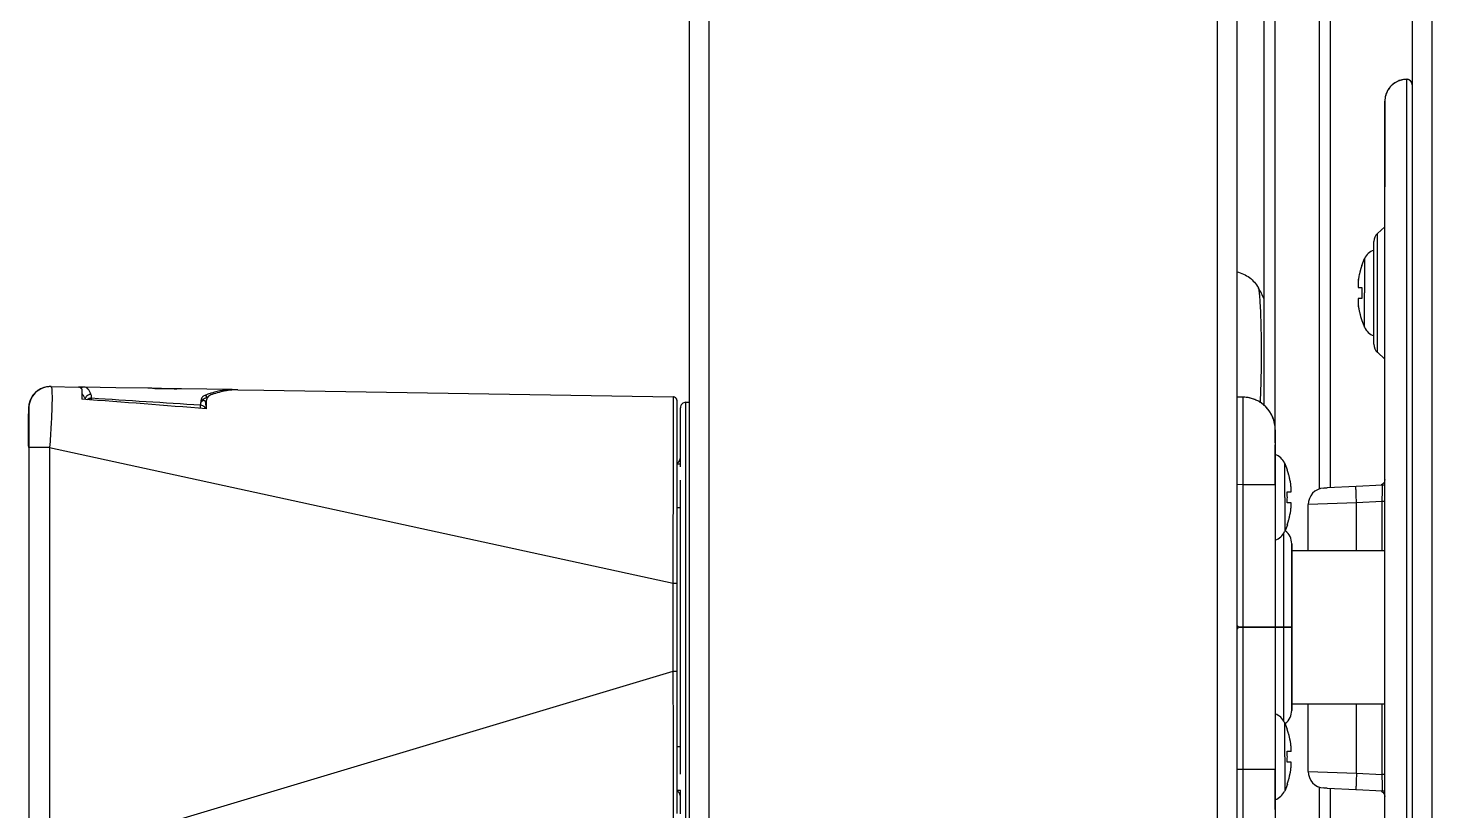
# Model space of a CAD drawing. Header units: millimetres. Extents: x -1584 to 3730, y -1918 to 2655.
# Drawn here: x -1584.2 to -1456, y 452.3 to 523.7 of the extents above; entities that cross this region are included whole.
import ezdxf

# ---------------------------------------------------------------- set-up
doc = ezdxf.new("R2010")
doc.units = ezdxf.units.MM
doc.header["$LTSCALE"] = 65.395
doc.layers.get('0').update_dxf_attribs({"linetype": 'CONTINUOUS'})
for name, color, linetype in [('02___PRT_ALL_AXES', 7, 'CONTINUOUS'), ('ASSI', 7, 'CONTINUOUS'), ('GEOM', 7, 'CONTINUOUS')]:
    doc.layers.add(name, color=color, linetype=linetype)

msp = doc.modelspace()

# ---------------------------------------------------------------- linework, layer by layer
at = {"linetype": 'Continuous'}
for p, q in [((-1523.83, 982.55), (-1523.83, -44.45)), ((-1522.03, 982.55), (-1522.03, -44.45)), ((-1475.63, 982.55), (-1475.63, -44.45)), ((-1473.83, 982.55), (-1473.83, -44.45)), ((-1457.83, 982.35), (-1457.83, 17.15)), ((-1456.03, 982.35), (-1456.03, -137.15)), ((-1462.44, 502.06), (-1462.19, 502.68)), ((-1462.19, 502.68), (-1462.19, 499.55)), ((-1462.44, 502.05), (-1462.43, 502.05)), ((-1462.77, 500.05), (-1462.43, 500.05)), ((-1462.43, 499.05), (-1462.77, 499.05)), ((-1462.19, 496.42), (-1462.19, 499.55)), ((-1462.43, 497.05), (-1462.44, 497.05)), ((-1462.44, 497.04), (-1462.19, 496.42)), ((-1582.08, 491), (-1579.56, 490.96)), ((-1576.15, 490.9), (-1579.03, 490.95)), ((-1579.27, 490.76), (-1579.26, 489.86)), ((-1565.02, 490.72), (-1562.64, 490.68)), ((-1562.64, 490.68), (-1525.28, 490.06)), ((-1524.93, 489.03), (-1524.93, 489.71)), ((-1524.13, 489.57), (-1523.83, 489.56)), ((-1523.83, 489.56), (-1524.13, 489.57)), ((-1524.13, 483.95), (-1524.13, 489.57)), ((-1524.93, 488.71), (-1524.93, 489.03)), ((-1524.93, 486.08), (-1524.93, 488.71)), ((-1524.63, 488.83), (-1524.63, 489.07)), ((-1524.63, 488.76), (-1524.63, 488.83)), ((-1524.63, 488.51), (-1524.63, 488.76)), ((-1524.63, 486.09), (-1524.63, 488.51)), ((-1524.93, 485.87), (-1524.93, 486.08)), ((-1524.93, 485.06), (-1524.93, 485.87)), ((-1524.63, 485.69), (-1524.63, 486.09)), ((-1524.63, 485.44), (-1524.63, 485.69)), ((-1524.93, 484.55), (-1524.93, 485.06)), ((-1524.93, 484.45), (-1524.93, 484.55)), ((-1524.93, 483.95), (-1524.93, 484.45)), ((-1524.63, 484.5), (-1524.63, 485.44)), ((-1524.63, 483.95), (-1524.63, 484.5)), ((-1525.27, 482.57), (-1525.26, 483.96)), ((-1524.93, 483.85), (-1524.93, 483.95)), ((-1524.93, 482.68), (-1524.93, 483.85)), ((-1524.63, 483.69), (-1524.63, 483.95)), ((-1524.13, 479.95), (-1524.13, 483.95)), ((-1469.22, 483.4), (-1469.47, 484.02)), ((-1469.47, 480.89), (-1469.47, 484.02)), ((-1469.24, 483.39), (-1469.22, 483.39)), ((-1525.27, 482.04), (-1525.27, 482.57)), ((-1524.93, 482.52), (-1524.93, 482.68)), ((-1524.93, 482.2), (-1524.93, 482.52)), ((-1524.93, 482.14), (-1524.93, 482.2)), ((-1524.93, 482.04), (-1524.93, 482.14)), ((-1524.93, 481.95), (-1524.93, 482.04)), ((-1524.93, 481.71), (-1524.93, 481.95)), ((-1524.63, 480.33), (-1524.63, 482.47)), ((-1524.93, 481.49), (-1524.93, 481.71)), ((-1524.93, 479.95), (-1524.93, 481.49)), ((-1469.47, 480.89), (-1469.47, 477.77)), ((-1469.24, 481.39), (-1468.89, 481.39)), ((-1524.93, 479.56), (-1524.93, 479.95)), ((-1524.93, 478.18), (-1524.93, 479.56)), ((-1524.63, 480.26), (-1524.63, 480.33)), ((-1524.63, 480.24), (-1524.63, 480.26)), ((-1524.63, 457.86), (-1524.63, 480.24)), ((-1524.13, 458.15), (-1524.13, 479.95)), ((-1468.89, 480.39), (-1469.24, 480.39)), ((-1524.93, 473.06), (-1524.93, 478.18)), ((-1469.22, 478.39), (-1469.47, 477.77)), ((-1469.22, 478.39), (-1469.24, 478.39)), ((-1468.83, 476.05), (-1460.33, 476.05)), ((-1525.3, 465.04), (-1525.3, 473.06)), ((-1525.3, 473.06), (-1524.93, 473.06)), ((-1524.93, 465.04), (-1524.93, 473.06)), ((-1473.29, 469.05), (-1473.58, 469.05)), ((-1473.58, 469.05), (-1473.29, 469.05)), ((-1525.3, 465.04), (-1524.93, 465.04)), ((-1524.93, 459.92), (-1524.93, 465.04)), ((-1468.83, 462.05), (-1460.33, 462.05)), ((-1469.22, 459.71), (-1469.47, 460.33)), ((-1469.47, 457.21), (-1469.47, 460.33)), ((-1524.93, 458.54), (-1524.93, 459.92)), ((-1469.24, 459.71), (-1469.22, 459.71)), ((-1524.93, 458.15), (-1524.93, 458.54)), ((-1524.93, 456.39), (-1524.93, 458.15)), ((-1524.63, 457.84), (-1524.63, 457.86)), ((-1524.63, 457.77), (-1524.63, 457.84)), ((-1524.63, 455.63), (-1524.63, 457.77)), ((-1524.13, 454.15), (-1524.13, 458.15)), ((-1469.24, 457.71), (-1468.89, 457.71)), ((-1524.93, 456.15), (-1524.93, 456.39)), ((-1469.47, 457.21), (-1469.47, 454.08)), ((-1468.89, 456.71), (-1469.24, 456.71)), ((-1525.26, 455.53), (-1525.26, 456.06)), ((-1524.93, 456.06), (-1524.93, 456.15)), ((-1524.93, 455.96), (-1524.93, 456.06)), ((-1524.93, 455.9), (-1524.93, 455.96)), ((-1524.93, 455.58), (-1524.93, 455.9)), ((-1524.93, 455.42), (-1524.93, 455.58)), ((-1524.93, 454.37), (-1524.93, 455.42)), ((-1524.93, 454.15), (-1524.93, 454.37)), ((-1524.93, 453.65), (-1524.93, 454.15)), ((-1524.93, 453.55), (-1524.93, 453.65)), ((-1524.63, 453.6), (-1524.63, 454.15)), ((-1524.13, 448.53), (-1524.13, 454.15)), ((-1469.22, 454.7), (-1469.47, 454.08)), ((-1469.22, 454.71), (-1469.24, 454.71)), ((-1524.93, 453.23), (-1524.93, 453.55)), ((-1524.93, 453.04), (-1524.93, 453.23)), ((-1524.93, 452.31), (-1524.93, 453.04)), ((-1524.63, 452.85), (-1524.63, 453.6)), ((-1524.63, 452.66), (-1524.63, 452.85)), ((-1524.63, 452.41), (-1524.63, 452.66)), ((-1524.63, 452.01), (-1524.63, 452.41)), ((-1524.93, 452.02), (-1524.93, 452.31))]:
    msp.add_line(p, q, dxfattribs=at)
for centre, radius, start, end in [((-1460.83, 502.05), 1.5, 109.7942, 155.2801), ((-1455.74, 499.72), 7.09, 169.4126, 170.1329), ((-1455.75, 499.72), 7.07, 168.5567, 169.4127), ((-1455.77, 499.73), 7.05, 167.7185, 168.5566), ((-1455.78, 499.73), 7.04, 166.9837, 167.7185), ((-1455.78, 499.73), 7.04, 165.9949, 166.9837), ((-1455.79, 499.73), 7.03, 165.4204, 165.9948), ((-1455.8, 499.73), 7.02, 164.1688, 165.4204), ((-1455.8, 499.74), 7.02, 163.8631, 164.1686), ((-1455.81, 499.74), 7.01, 162.3057, 163.8632), ((-1455.81, 499.74), 7.01, 160.741, 162.3056), ((-1458.6, 500.3), 4.18, 176.6155, 177.6501), ((-1458.56, 500.3), 4.22, 177.649, 178.0509), ((-1458.54, 500.3), 4.24, 178.0511, 178.637), ((-1458.52, 500.3), 4.26, 178.6368, 179.1074), ((-1458.51, 500.3), 4.27, 179.1075, 179.5941), ((-1458.5, 500.3), 4.28, 179.594, 180.103), ((-1458.5, 500.3), 4.28, 180.103, 180.5368), ((-1458.51, 500.3), 4.27, 180.5366, 181.0914), ((-1458.52, 500.3), 4.26, 181.0915, 181.4776), ((-1458.54, 500.3), 4.24, 181.4773, 182.1159), ((-1458.56, 500.3), 4.21, 182.1162, 182.425), ((-1458.6, 500.3), 4.18, 182.424, 183.3847), ((-1455.63, 499.71), 7.19, 171.704, 173.2535), ((-1455.69, 499.71), 7.14, 171.1489, 171.7024), ((-1455.71, 499.72), 7.11, 170.1332, 171.1492), ((-1455.27, 499.55), 7.17, 176.0052, 180.0013), ((-1458.6, 498.8), 4.18, 176.6153, 177.576), ((-1458.56, 498.8), 4.21, 177.575, 177.8838), ((-1458.54, 498.8), 4.24, 177.8841, 178.5227), ((-1458.52, 498.8), 4.26, 178.5224, 178.9085), ((-1458.51, 498.8), 4.27, 178.9086, 179.4634), ((-1458.5, 498.8), 4.28, 179.4632, 179.8969), ((-1458.5, 498.8), 4.28, 179.8969, 180.406), ((-1458.5, 498.8), 4.27, 180.4059, 180.8925), ((-1458.52, 498.8), 4.26, 180.8925, 181.3633), ((-1458.54, 498.8), 4.24, 181.3631, 181.9489), ((-1458.56, 498.8), 4.22, 181.9491, 182.351), ((-1458.6, 498.8), 4.18, 182.3499, 183.3845), ((-1455.63, 499.39), 7.19, 186.7465, 188.296), ((-1455.27, 499.55), 7.17, 179.9987, 183.9948), ((-1455.69, 499.39), 7.14, 188.2976, 188.8511), ((-1455.71, 499.38), 7.11, 188.8508, 189.8668), ((-1455.74, 499.38), 7.09, 189.8671, 190.5874), ((-1455.75, 499.38), 7.07, 190.5873, 191.4433), ((-1455.77, 499.37), 7.05, 191.4434, 192.2815), ((-1455.78, 499.37), 7.04, 192.2815, 193.0163), ((-1455.78, 499.37), 7.04, 193.0163, 194.0051), ((-1455.79, 499.37), 7.03, 194.0052, 194.5796), ((-1455.8, 499.37), 7.02, 194.5796, 195.8312), ((-1455.8, 499.36), 7.02, 195.8314, 196.1369), ((-1455.81, 499.36), 7.01, 196.1368, 197.6943), ((-1455.81, 499.36), 7.01, 197.6944, 199.259), ((-1460.83, 497.05), 1.5, 204.7199, 250.2058), ((-1905.57, -3785.41), 4287.7, 85.48322, 85.63542), ((-1525.28, 489.71), 0.35, 0, 89.0452), ((-1525.28, 489.71), 0.35, 59.3656, 89.0452), ((-1525.28, 489.71), 0.35, 45.7985, 59.3656), ((-1525.28, 489.71), 0.35, 29.6857, 45.7985), ((-1525.28, 489.71), 0.35, 0.0051, 29.6857), ((-1524.13, 489.07), 0.5, 89.5, 180), ((-1470.84, 483.39), 1.5, 24.7199, 70.2058), ((-1475.85, 481.08), 7.01, 17.6944, 19.259), ((-1475.86, 481.08), 7.01, 16.1368, 17.6943), ((-1475.86, 481.08), 7.02, 15.8314, 16.1369), ((-1475.87, 481.08), 7.02, 14.5796, 15.8312), ((-1475.87, 481.08), 7.03, 14.0052, 14.5796), ((-1475.88, 481.08), 7.04, 13.0163, 14.0051), ((-1475.89, 481.07), 7.04, 12.2815, 13.0163), ((-1475.9, 481.07), 7.05, 11.4434, 12.2815), ((-1475.91, 481.07), 7.07, 10.5873, 11.4433), ((-1475.93, 481.07), 7.09, 9.8671, 10.5874), ((-1475.95, 481.06), 7.11, 8.8508, 9.8668), ((-1475.98, 481.06), 7.14, 8.2976, 8.8511), ((-1476.04, 481.05), 7.19, 6.7465, 8.296), ((-1473.07, 481.65), 4.18, 2.3499, 3.3845), ((-1473.11, 481.65), 4.22, 1.9491, 2.351), ((-1476.4, 480.89), 7.17, 359.9987, 3.9948), ((-1476.4, 480.89), 7.17, 356.0052, 0.0013), ((-1473.13, 481.64), 4.24, 1.3631, 1.9489), ((-1473.15, 481.64), 4.26, 0.8925, 1.3633), ((-1473.16, 481.64), 4.27, 0.4059, 0.8925), ((-1473.17, 481.64), 4.28, 359.8969, 0.406), ((-1473.17, 481.64), 4.28, 359.4632, 359.8969), ((-1473.16, 481.64), 4.27, 358.9086, 359.4634), ((-1473.14, 481.64), 4.26, 358.5224, 358.9085), ((-1473.12, 481.64), 4.24, 357.8841, 358.5227), ((-1473.1, 481.64), 4.21, 357.575, 357.8838), ((-1473.06, 481.64), 4.18, 356.6153, 357.576), ((-1475.9, 480.72), 7.05, 347.7185, 348.5566), ((-1475.91, 480.72), 7.07, 348.5567, 349.4127), ((-1475.93, 480.72), 7.09, 349.4126, 350.1329), ((-1475.95, 480.73), 7.11, 350.1332, 351.1492), ((-1475.98, 480.73), 7.14, 351.1489, 351.7024), ((-1476.04, 480.74), 7.19, 351.704, 353.2535), ((-1473.06, 480.15), 4.18, 2.424, 3.3847), ((-1473.1, 480.15), 4.21, 2.1162, 2.425), ((-1473.12, 480.14), 4.24, 1.4773, 2.1159), ((-1473.14, 480.14), 4.26, 1.0915, 1.4776), ((-1473.16, 480.14), 4.27, 0.5366, 1.0914), ((-1473.16, 480.14), 4.28, 0.103, 0.5368), ((-1473.17, 480.14), 4.28, 359.594, 0.103), ((-1473.16, 480.14), 4.27, 359.1075, 359.5941), ((-1473.15, 480.14), 4.26, 358.6368, 359.1074), ((-1473.13, 480.14), 4.24, 358.0511, 358.637), ((-1473.11, 480.14), 4.22, 357.649, 358.0509), ((-1473.07, 480.14), 4.18, 356.6155, 357.6501), ((-1475.85, 480.71), 7.01, 340.741, 342.3056), ((-1475.86, 480.71), 7.01, 342.3057, 343.8632), ((-1475.86, 480.71), 7.02, 343.8631, 344.1686), ((-1475.87, 480.71), 7.02, 344.1688, 345.4204), ((-1475.87, 480.71), 7.03, 345.4204, 345.9948), ((-1475.88, 480.71), 7.04, 345.9949, 346.9837), ((-1475.89, 480.71), 7.04, 346.9837, 347.7185), ((-1470.84, 478.39), 1.5, 289.7942, 335.2801), ((-1473.58, 469.3), 0.25, 180, 202.4995), ((-1473.58, 468.8), 0.25, 90, 180), ((-1473.58, 469.3), 0.25, 202.4995, 211.7853), ((-1473.58, 469.3), 0.25, 211.7853, 224.9993), ((-1473.58, 469.3), 0.25, 224.9993, 238.1968), ((-1473.58, 469.3), 0.25, 238.1968, 247.4995), ((-1473.58, 469.3), 0.25, 247.4995, 270), ((-5063.4, 444.18), 3538.17, 0.19225, 0.33769), ((-1470.84, 459.71), 1.5, 24.7199, 70.2058), ((-1475.85, 457.39), 7.01, 17.6944, 19.259), ((-1475.86, 457.39), 7.01, 16.1368, 17.6943), ((-1475.86, 457.39), 7.02, 15.8314, 16.1369), ((-1475.87, 457.39), 7.02, 14.5796, 15.8312), ((-1475.87, 457.39), 7.03, 14.0052, 14.5796), ((-1475.88, 457.39), 7.04, 13.0163, 14.0051), ((-1475.89, 457.39), 7.04, 12.2815, 13.0163), ((-1475.9, 457.38), 7.05, 11.4434, 12.2815), ((-1475.91, 457.38), 7.07, 10.5873, 11.4433), ((-1476.4, 457.21), 7.17, 359.9987, 3.9948), ((-1475.93, 457.38), 7.09, 9.8671, 10.5874), ((-1475.95, 457.37), 7.11, 8.8508, 9.8668), ((-1475.98, 457.37), 7.14, 8.2976, 8.8511), ((-1476.04, 457.36), 7.19, 6.7465, 8.296), ((-1473.07, 457.96), 4.18, 2.3499, 3.3845), ((-1473.11, 457.96), 4.22, 1.9491, 2.351), ((-1473.13, 457.96), 4.24, 1.3631, 1.9489), ((-1473.15, 457.96), 4.26, 0.8925, 1.3633), ((-1473.16, 457.96), 4.27, 0.4059, 0.8925), ((-1473.17, 457.96), 4.28, 359.8969, 0.406), ((-1473.17, 457.96), 4.28, 359.4632, 359.8969), ((-1473.16, 457.96), 4.27, 358.9086, 359.4634), ((-1473.14, 457.96), 4.26, 358.5224, 358.9085), ((-1473.12, 457.96), 4.24, 357.8841, 358.5227), ((-1473.1, 457.95), 4.21, 357.575, 357.8838), ((-1473.06, 457.95), 4.18, 356.6153, 357.576), ((-1476.4, 457.21), 7.17, 356.0052, 0.0013), ((-1476.04, 457.05), 7.19, 351.704, 353.2535), ((-1473.06, 456.46), 4.18, 2.424, 3.3847), ((-1473.1, 456.46), 4.21, 2.1162, 2.425), ((-1473.12, 456.46), 4.24, 1.4773, 2.1159), ((-1473.14, 456.46), 4.26, 1.0915, 1.4776), ((-1473.16, 456.46), 4.27, 0.5366, 1.0914), ((-1473.16, 456.46), 4.28, 0.103, 0.5368), ((-1473.17, 456.46), 4.28, 359.594, 0.103), ((-1473.16, 456.46), 4.27, 359.1075, 359.5941), ((-1473.15, 456.46), 4.26, 358.6368, 359.1074), ((-1473.13, 456.46), 4.24, 358.0511, 358.637), ((-1473.11, 456.45), 4.22, 357.649, 358.0509), ((-1473.07, 456.45), 4.18, 356.6155, 357.6501), ((-1475.85, 457.02), 7.01, 340.741, 342.3056), ((-1475.86, 457.02), 7.01, 342.3057, 343.8632), ((-1475.86, 457.02), 7.02, 343.8631, 344.1686), ((-1475.87, 457.02), 7.02, 344.1688, 345.4204), ((-1475.87, 457.02), 7.03, 345.4204, 345.9948), ((-1475.88, 457.02), 7.04, 345.9949, 346.9837), ((-1475.89, 457.03), 7.04, 346.9837, 347.7185), ((-1475.9, 457.03), 7.05, 347.7185, 348.5566), ((-1475.91, 457.03), 7.07, 348.5567, 349.4127), ((-1475.93, 457.03), 7.09, 349.4126, 350.1329), ((-1475.95, 457.04), 7.11, 350.1332, 351.1492), ((-1475.98, 457.04), 7.14, 351.1489, 351.7024), ((-1470.84, 454.71), 1.5, 289.7942, 335.2801)]:
    msp.add_arc(centre, radius, start, end, dxfattribs=at)
for points, knots in [([(-1579.27, 490.76), (-1579.29, 490.79), (-1579.37, 490.88), (-1579.48, 490.96), (-1579.56, 490.96)], [0, 0, 0, 0, 0.322255, 1, 1, 1, 1]), ([(-1525.26, 483.96), (-1525.26, 484.42), (-1525.26, 485.27), (-1525.26, 486.48), (-1525.26, 487.53), (-1525.26, 488.3), (-1525.26, 488.82), (-1525.26, 489.14), (-1525.27, 489.41), (-1525.27, 489.64), (-1525.27, 489.81), (-1525.27, 489.93), (-1525.27, 489.99), (-1525.27, 490.03), (-1525.28, 490.04), (-1525.27, 490.06), (-1525.28, 490.06)], [0, 0, 0, 0, 0.223335, 0.422588, 0.595233, 0.739122, 0.799742, 0.852567, 0.89745, 0.934295, 0.963011, 0.983531, 0.990717, 0.995853, 0.998943, 1, 1, 1, 1]), ([(-1525.3, 473.06), (-1525.3, 473.84), (-1525.28, 476.83), (-1525.27, 479.83), (-1525.27, 482.04)], [0, 0, 0, 0, 0.26189, 1, 1, 1, 1]), ([(-1525.25, 454.14), (-1525.25, 454.26), (-1525.25, 454.72), (-1525.26, 455.18), (-1525.26, 455.53)], [0, 0, 0, 0, 0.242867, 1, 1, 1, 1]), ([(-1525.28, 448.04), (-1525.27, 448.04), (-1525.28, 448.06), (-1525.27, 448.07), (-1525.27, 448.1), (-1525.27, 448.17), (-1525.27, 448.28), (-1525.26, 448.46), (-1525.26, 448.68), (-1525.26, 448.95), (-1525.25, 449.27), (-1525.25, 449.79), (-1525.25, 450.56), (-1525.25, 451.61), (-1525.25, 452.82), (-1525.25, 453.69), (-1525.25, 454.14)], [0, 0, 0, 0, 0.001068, 0.004108, 0.009156, 0.016221, 0.036431, 0.064781, 0.101246, 0.145768, 0.198286, 0.258685, 0.402441, 0.575443, 0.775508, 1, 1, 1, 1])]:
    msp.add_open_spline(points, degree=3, knots=knots, dxfattribs=at)
at = {"layer": '02___PRT_ALL_AXES', "linetype": 'Continuous'}
for p, q in [((-1468.83, 476.05), (-1460.33, 476.05)), ((-1468.83, 462.05), (-1460.33, 462.05))]:
    msp.add_line(p, q, dxfattribs=at)
at = {"layer": 'ASSI', "linetype": 'Continuous'}
for p, q in [((-1461.01, 504.97), (-1460.33, 505.59)), ((-1461.01, 504.97), (-1460.33, 505.59)), ((-1461.01, 494.13), (-1460.33, 493.51)), ((-1524.93, 483.95), (-1524.63, 483.95)), ((-1524.93, 479.95), (-1524.63, 479.95)), ((-1524.93, 458.15), (-1524.63, 458.15)), ((-1524.93, 454.15), (-1524.63, 454.15))]:
    msp.add_line(p, q, dxfattribs=at)
msp.add_arc((-1482.29, 494.05), 12.01, 24.1714, 29.8618, dxfattribs=at)
at = {"layer": 'GEOM', "linetype": 'Continuous'}
for p, q in [((-1466.33, 701.01), (-1466.33, 481.65)), ((-1465.33, 701.21), (-1465.33, 481.76)), ((-1465.33, 701.21), (-1465.33, 481.76)), ((-1471.33, 489.26), (-1471.33, 700.44)), ((-1471.33, 489.26), (-1471.33, 700.44)), ((-1470.33, 487.04), (-1470.33, 700.49)), ((-1458.33, 519.05), (-1458.33, 519.05)), ((-1458.33, 519.05), (-1458.33, 519.05)), ((-1458.33, 501.7), (-1458.33, 519.05)), ((-1460.33, 509.25), (-1460.33, 517.05)), ((-1460.33, 517.05), (-1460.33, 509.25)), ((-1460.33, 509.25), (-1460.33, 517.05)), ((-1460.33, 517.05), (-1460.33, 509.25)), ((-1460.33, 509.1), (-1460.33, 509.25)), ((-1460.33, 482.53), (-1460.33, 509.1)), ((-1461.01, 503.94), (-1461.01, 504.97)), ((-1461.33, 503.83), (-1461.33, 504.24)), ((-1461.33, 503.45), (-1461.33, 503.83)), ((-1461.01, 503.67), (-1461.01, 503.94)), ((-1461.01, 503.52), (-1461.01, 503.67)), ((-1461.33, 495.65), (-1461.33, 503.45)), ((-1461.01, 495.58), (-1461.01, 503.52)), ((-1458.33, 497.41), (-1458.33, 501.7)), ((-1471.87, 500.02), (-1471.87, 500.03)), ((-1458.33, 468.05), (-1458.33, 497.41)), ((-1461.33, 495.27), (-1461.33, 495.65)), ((-1461.33, 494.86), (-1461.33, 495.27)), ((-1461.01, 495.43), (-1461.01, 495.58)), ((-1461.01, 495.16), (-1461.01, 495.43)), ((-1461.01, 494.13), (-1461.01, 495.16)), ((-1460.33, 493.51), (-1461.01, 494.13)), ((-1582.11, 491), (-1582.1, 491)), ((-1582.1, 491), (-1582.11, 491)), ((-1582.11, 491), (-1582.11, 491)), ((-1582.08, 491), (-1579.56, 490.96)), ((-1579.18, 490.95), (-1579.56, 490.96)), ((-1579.03, 490.95), (-1579.18, 490.95)), ((-1579.03, 490.95), (-1579.03, 490.95)), ((-1573.23, 490.85), (-1576.15, 490.9)), ((-1572.8, 490.85), (-1572.75, 490.85)), ((-1572.75, 490.85), (-1572.7, 490.85)), ((-1572.7, 490.85), (-1572.68, 490.85)), ((-1572.68, 490.85), (-1572.6, 490.84)), ((-1572.6, 490.84), (-1572.52, 490.84)), ((-1572.52, 490.84), (-1572.44, 490.84)), ((-1572.44, 490.84), (-1572.42, 490.84)), ((-1572.42, 490.84), (-1572.36, 490.84)), ((-1572.36, 490.84), (-1572.27, 490.84)), ((-1572.27, 490.84), (-1572.19, 490.84)), ((-1572.19, 490.84), (-1572.1, 490.84)), ((-1572.1, 490.84), (-1572.02, 490.83)), ((-1572.02, 490.83), (-1571.98, 490.83)), ((-1571.98, 490.83), (-1571.93, 490.83)), ((-1571.93, 490.83), (-1571.88, 490.83)), ((-1571.88, 490.83), (-1571.85, 490.83)), ((-1571.85, 490.83), (-1571.76, 490.83)), ((-1571.76, 490.83), (-1571.69, 490.83)), ((-1571.69, 490.83), (-1571.68, 490.83)), ((-1571.68, 490.83), (-1571.59, 490.83)), ((-1571.59, 490.83), (-1571.51, 490.83)), ((-1571.51, 490.83), (-1571.44, 490.83)), ((-1571.44, 490.83), (-1571.42, 490.82)), ((-1571.42, 490.82), (-1571.35, 490.82)), ((-1571.35, 490.82), (-1571.28, 490.82)), ((-1571.28, 490.82), (-1571.27, 490.82)), ((-1571.27, 490.82), (-1571.19, 490.82)), ((-1571.19, 490.82), (-1571.17, 490.82)), ((-1571.17, 490.82), (-1571.11, 490.82)), ((-1571.11, 490.82), (-1571.07, 490.82)), ((-1571.07, 490.82), (-1571.05, 490.82)), ((-1571.05, 490.82), (-1571.04, 490.82)), ((-1571.04, 490.82), (-1570.98, 490.82)), ((-1570.98, 490.82), (-1570.97, 490.82)), ((-1570.97, 490.82), (-1570.97, 490.82)), ((-1570.97, 490.82), (-1570.9, 490.82)), ((-1570.9, 490.82), (-1570.88, 490.82)), ((-1570.88, 490.82), (-1570.83, 490.81)), ((-1570.83, 490.81), (-1570.76, 490.81)), ((-1570.76, 490.81), (-1570.7, 490.81)), ((-1570.7, 490.81), (-1570.64, 490.81)), ((-1570.64, 490.81), (-1570.59, 490.81)), ((-1565.53, 490.73), (-1570.17, 490.8)), ((-1578.94, 489.84), (-1578.94, 489.88)), ((-1578.37, 489.93), (-1578.37, 489.97)), ((-1568.43, 489.52), (-1568.43, 489.3)), ((-1567.9, 489.7), (-1567.9, 489.42)), ((-1473.29, 490.04), (-1473.83, 490.05)), ((-1584.14, 489), (-1584.17, 488.05)), ((-1584.13, 489), (-1584.16, 488.05)), ((-1584.14, 489.06), (-1584.14, 489)), ((-1584.13, 489.06), (-1584.14, 489.06)), ((-1584.13, 489.06), (-1584.13, 489)), ((-1584.11, 489.06), (-1584.13, 489.06)), ((-1584.1, 489.05), (-1584.11, 489.06)), ((-1584.11, 489), (-1584.11, 485.43)), ((-1584.11, 489), (-1584.11, 489)), ((-1567.97, 489.42), (-1567.96, 489.18)), ((-1567.96, 489.18), (-1567.96, 488.99)), ((-1567.9, 489.42), (-1567.91, 489.37)), ((-1567.91, 489.37), (-1567.91, 488.98)), ((-1584.17, 488.05), (-1584.15, 485.55)), ((-1584.16, 488.05), (-1584.17, 488.05)), ((-1584.16, 488.05), (-1584.14, 485.55)), ((-1584.11, 488.05), (-1584.16, 488.05)), ((-1470.33, 487.04), (-1470.33, 485.69)), ((-1470.33, 485.88), (-1470.33, 487.04)), ((-1470.33, 485.88), (-1470.33, 487.04)), ((-1470.33, 485.69), (-1470.33, 485.58)), ((-1470.33, 484.8), (-1470.33, 485.69)), ((-1584.15, 485.55), (-1584.14, 485.55)), ((-1584.14, 485.55), (-1584.11, 485.55)), ((-1584.1, 485.43), (-1584.1, 448.1)), ((-1582.2, 485.43), (-1584.1, 485.43)), ((-1582.2, 485.43), (-1582.2, 447.98)), ((-1582.2, 485.43), (-1525.3, 473.06)), ((-1470.33, 485.58), (-1470.33, 482.04)), ((-1470.33, 482.04), (-1470.33, 484.8)), ((-1473.29, 482.04), (-1473.83, 482.05)), ((-1472.33, 482.04), (-1473.29, 482.04)), ((-1473.29, 482.04), (-1473.29, 469.05)), ((-1470.33, 482.04), (-1472.33, 482.04)), ((-1470.33, 482.04), (-1470.33, 469.05)), ((-1470.33, 482.04), (-1470.33, 469.05)), ((-1462.96, 481.89), (-1465.58, 481.75)), ((-1460.54, 482.01), (-1462.96, 481.89)), ((-1460.33, 468.05), (-1460.33, 482.53)), ((-1465.91, 481.73), (-1465.58, 481.75)), ((-1465.58, 481.75), (-1465.91, 481.73)), ((-1462.91, 480.39), (-1467.33, 480.23)), ((-1467.33, 476.05), (-1467.33, 480.23)), ((-1460.57, 480.51), (-1462.91, 480.39)), ((-1462.91, 476.05), (-1462.91, 480.39)), ((-1460.57, 476.05), (-1460.57, 480.51)), ((-1460.33, 480.51), (-1460.57, 480.51)), ((-1469.58, 477.6), (-1469.58, 469.05)), ((-1468.83, 476.65), (-1468.83, 476.05)), ((-1468.83, 476.05), (-1468.83, 476.65)), ((-1468.83, 476.05), (-1468.83, 469.05)), ((-1468.83, 469.05), (-1468.83, 476.05)), ((-1473.29, 469.05), (-1472.82, 469.05)), ((-1473.29, 469.05), (-1473.29, 456.06)), ((-1472.82, 469.05), (-1473.29, 469.05)), ((-1472.82, 469.05), (-1472.71, 469.05)), ((-1472.71, 469.05), (-1472.82, 469.05)), ((-1472.71, 469.05), (-1472.58, 469.05)), ((-1472.58, 469.05), (-1472.71, 469.05)), ((-1472.58, 469.05), (-1472.16, 469.05)), ((-1472.16, 469.05), (-1472.58, 469.05)), ((-1472.16, 469.05), (-1472.08, 469.05)), ((-1472.08, 469.05), (-1472.16, 469.05)), ((-1472.08, 469.05), (-1471.65, 469.05)), ((-1470.33, 469.05), (-1472.08, 469.05)), ((-1471.65, 469.05), (-1471.2, 469.05)), ((-1471.2, 469.05), (-1470.83, 469.05)), ((-1470.83, 469.05), (-1470.56, 469.05)), ((-1470.56, 469.05), (-1470.39, 469.05)), ((-1470.39, 469.05), (-1470.33, 469.05)), ((-1470.33, 469.05), (-1470.33, 456.06)), ((-1470.33, 469.05), (-1470.33, 456.06)), ((-1470.33, 469.05), (-1469.58, 469.05)), ((-1470.3, 469.05), (-1470.33, 469.05)), ((-1470.2, 469.05), (-1470.3, 469.05)), ((-1470.05, 469.05), (-1470.2, 469.05)), ((-1469.84, 469.05), (-1470.05, 469.05)), ((-1469.58, 469.05), (-1469.84, 469.05)), ((-1469.58, 469.05), (-1469.33, 469.05)), ((-1469.58, 469.05), (-1469.58, 460.5)), ((-1468.83, 469.05), (-1469.58, 469.05)), ((-1469.33, 469.05), (-1469.12, 469.05)), ((-1469.12, 469.05), (-1468.96, 469.05)), ((-1468.96, 469.05), (-1468.87, 469.05)), ((-1468.87, 469.05), (-1468.83, 469.05)), ((-1468.83, 462.05), (-1468.83, 469.05)), ((-1468.83, 469.05), (-1468.83, 462.05)), ((-1460.33, 453.57), (-1460.33, 468.05)), ((-1458.33, 438.69), (-1458.33, 468.05)), ((-1582.13, 447.99), (-1525.3, 465.04)), ((-1468.83, 461.45), (-1468.83, 462.05)), ((-1468.83, 462.05), (-1468.83, 461.45)), ((-1467.33, 455.87), (-1467.33, 462.05)), ((-1462.91, 455.71), (-1462.91, 462.05)), ((-1460.57, 455.59), (-1460.57, 462.05)), ((-1473.29, 456.06), (-1473.83, 456.05)), ((-1472.33, 456.06), (-1473.29, 456.06)), ((-1470.33, 456.06), (-1472.33, 456.06)), ((-1470.33, 456.06), (-1470.33, 452.52)), ((-1470.33, 453.3), (-1470.33, 456.06)), ((-1467.33, 455.87), (-1462.91, 455.71)), ((-1462.91, 455.71), (-1460.57, 455.59)), ((-1460.33, 455.59), (-1460.57, 455.59)), ((-1466.33, 454.45), (-1466.33, 237.09)), ((-1465.91, 454.37), (-1465.58, 454.35)), ((-1465.58, 454.35), (-1465.91, 454.37)), ((-1465.58, 454.35), (-1462.96, 454.21)), ((-1465.33, 454.34), (-1465.33, 236.89)), ((-1465.33, 454.34), (-1465.33, 236.89)), ((-1462.96, 454.21), (-1460.54, 454.09)), ((-1460.5, 453.98), (-1460.42, 453.87)), ((-1470.33, 452.41), (-1470.33, 453.3)), ((-1470.33, 452.52), (-1470.33, 452.41)), ((-1470.33, 452.41), (-1470.33, 451.06)), ((-1460.33, 426.85), (-1460.33, 453.57))]:
    msp.add_line(p, q, dxfattribs=at)
for points in [[(-1579.03, 490.95), (-1579.12, 490.95), (-1579.18, 490.94)], [(-1460.55, 482.08), (-1460.63, 482.02), (-1460.68, 482.01)], [(-1460.4, 482.26), (-1460.47, 482.16), (-1460.55, 482.08)], [(-1460.33, 482.53), (-1460.33, 482.5), (-1460.35, 482.38), (-1460.4, 482.26)], [(-1460.67, 454.09), (-1460.67, 454.09), (-1460.59, 454.05), (-1460.5, 453.98)], [(-1460.42, 453.87), (-1460.36, 453.75), (-1460.33, 453.61), (-1460.33, 453.57)]]:
    msp.add_lwpolyline(points, dxfattribs=at)
for centre, radius, start, end in [((-1458.33, 517.05), 2, 90, 180), ((-1458.33, 517.05), 2, 101.0699, 109.841), ((-1458.33, 517.05), 2, 90, 101.0699), ((-1458.33, 518.55), 0.5, 87.1061, 90), ((-1458.33, 518.55), 0.5, 0, 90), ((-1458.33, 518.55), 0.5, 74.6462, 87.1061), ((-1458.33, 518.55), 0.5, 65.3161, 74.6462), ((-1458.33, 518.55), 0.5, 52.2523, 65.3161), ((-1458.33, 517.05), 2, 158.9524, 164.2143), ((-1458.33, 517.05), 2, 148.4286, 158.9524), ((-1458.33, 517.05), 2, 142.1143, 148.4286), ((-1458.33, 517.05), 2, 132.6428, 142.1143), ((-1458.33, 517.05), 2, 125.8775, 132.6428), ((-1458.33, 517.05), 2, 116.8569, 125.8775), ((-1458.33, 517.05), 2, 109.841, 116.8569), ((-1458.33, 518.55), 0.5, 43.544, 52.2523), ((-1458.33, 518.55), 0.5, 29.029, 43.544), ((-1458.33, 518.55), 0.5, 21.772, 29.029), ((-1458.33, 518.55), 0.5, 0, 21.772), ((-1458.33, 517.05), 2, 164.2143, 180), ((-1460.33, 504.24), 1, 132.5104, 180), ((-1460.33, 494.86), 1, 180, 227.4896), ((-1582.14, 489), 2, 106.6706, 178.5), ((-1582.13, 489), 2, 107.838, 178.5017), ((-1582.11, 489), 2, 89.0485, 179.9968), ((-1582.13, 489), 2, 105.7829, 107.8351), ((-1582.14, 489), 2, 106.1281, 106.6706), ((-1582.14, 489), 2, 89.0452, 106.1281), ((-1582.13, 488.99), 2.01, 89.4448, 105.7385), ((-1582.13, 489.02), 1.98, 89.0452, 89.4057), ((-1579.1, 490.57), 0.382, 126.7273, 132.1683), ((-1579.12, 490.59), 0.359, 98.9868, 101.7518), ((-1570.43, 474.57), 16.23, 89.0711, 89.9914), ((-1579.59, 489.65), 0.69, 16.2469, 20.2065), ((-1564.99, 485.07), 5.65, 95.3924, 97.2069), ((-1473.33, 487.04), 3, 0, 89.25), ((-1473.33, 487.04), 3, 76.5, 89.25), ((-1473.33, 487.04), 3, 71.9673, 76.5), ((-1473.33, 487.04), 3, 63.75, 71.9673), ((-1473.33, 487.04), 3, 58.1762, 63.75), ((-1473.33, 487.04), 3, 51, 58.1762), ((-1568.33, 488.88), 0.371, 16.7645, 26.6356), ((-1473.33, 487.04), 3, 44.8097, 51), ((-1473.33, 487.04), 3, 38.25, 44.8097), ((-1473.33, 487.04), 3, 31.4429, 38.25), ((-1473.33, 487.04), 3, 25.5, 31.4429), ((-1473.33, 487.04), 3, 17.639, 25.5), ((-1473.33, 487.04), 3, 12.75, 17.639), ((-1473.33, 487.04), 3, 0, 12.75), ((-1583.63, 485.55), 0.504, 180.5586, 196.8284), ((-1525.13, 484.5), 0.5, 337.5625, 360), ((-1525.13, 484.5), 0.5, 293.6807, 315.125), ((-1525.13, 484.5), 0.5, 315.125, 337.5625), ((-1460.58, 482.76), 0.75, 273, 289.6839), ((-1465.83, 480.23), 1.5, 93, 180), ((-1470.33, 476.65), 1.5, 52.431, 53.2681), ((-1470.33, 476.65), 1.5, 0, 52.431), ((-1470.33, 461.45), 1.5, 307.569, 360), ((-1470.33, 461.45), 1.5, 306.7319, 307.569), ((-1465.83, 455.87), 1.5, 180, 267), ((-1525.13, 453.6), 0.5, 44.875, 66.3193), ((-1525.13, 453.6), 0.5, 22.4375, 44.875), ((-1525.13, 453.6), 0.5, 0, 22.4375), ((-1460.58, 453.34), 0.75, 70.3147, 86.9998)]:
    msp.add_arc(centre, radius, start, end, dxfattribs=at)
msp.add_ellipse((-1582.11, 489), major_axis=(2, -0.03), ratio=0.999998, start_param=1.570796, end_param=3.158258, dxfattribs=at)
for points, knots in [([(-1473.83, 501.48), (-1473.63, 501.43), (-1473.22, 501.29), (-1472.68, 500.97), (-1472.22, 500.54), (-1471.97, 500.2), (-1471.87, 500.02)], [0, 0, 0, 0, 0.251869, 0.503334, 0.753601, 1, 1, 1, 1]), ([(-1471.69, 489.53), (-1471.67, 489.97), (-1471.63, 490.95), (-1471.59, 492.5), (-1471.59, 493.9), (-1471.59, 495.04), (-1471.6, 495.89), (-1471.62, 496.69), (-1471.64, 497.44), (-1471.67, 498.11), (-1471.7, 498.7), (-1471.73, 499.14), (-1471.76, 499.43), (-1471.78, 499.61), (-1471.8, 499.75), (-1471.82, 499.87), (-1471.85, 499.96), (-1471.86, 500.01), (-1471.87, 500.02)], [0, 0, 0, 0, 0.126222, 0.277972, 0.442502, 0.525247, 0.605977, 0.682986, 0.754648, 0.819451, 0.876031, 0.923205, 0.942953, 0.960003, 0.974275, 0.985708, 0.994272, 1, 1, 1, 1]), ([(-1582.08, 491), (-1582.06, 491), (-1582.04, 490.96), (-1582.02, 490.88), (-1582, 490.74), (-1581.99, 490.47), (-1581.98, 490), (-1581.99, 489.32), (-1582.02, 488.48), (-1582.06, 487.53), (-1582.13, 486.5), (-1582.18, 485.8), (-1582.2, 485.43)], [0, 0, 0, 0, 0.006916, 0.021882, 0.045918, 0.07902, 0.171366, 0.295612, 0.446933, 0.619327, 0.80611, 1, 1, 1, 1]), ([(-1579.33, 490.88), (-1579.3, 490.9), (-1579.25, 490.92), (-1579.21, 490.94), (-1579.19, 490.94)], [0, 0, 0, 0, 0.742384, 1, 1, 1, 1]), ([(-1578.43, 490.32), (-1578.47, 490.41), (-1578.55, 490.58), (-1578.7, 490.78), (-1578.86, 490.92), (-1578.98, 490.95), (-1579.03, 490.95)], [0, 0, 0, 0, 0.332709, 0.602684, 0.818118, 1, 1, 1, 1]), ([(-1570.43, 490.81), (-1570.64, 490.81), (-1571.1, 490.8), (-1571.81, 490.81), (-1572.53, 490.83), (-1573, 490.85), (-1573.23, 490.85)], [0, 0, 0, 0, 0.230996, 0.491575, 0.75759, 1, 1, 1, 1]), ([(-1579.01, 490.02), (-1579.03, 490.06), (-1579.1, 490.18), (-1579.19, 490.29), (-1579.27, 490.36)], [0, 0, 0, 0, 0.286272, 1, 1, 1, 1]), ([(-1578.94, 489.88), (-1578.95, 489.9), (-1578.97, 489.94), (-1578.99, 489.99), (-1579.01, 490.02)], [0, 0, 0, 0, 0.258935, 1, 1, 1, 1]), ([(-1578.94, 489.88), (-1578.92, 490), (-1578.79, 490.22), (-1578.55, 490.32), (-1578.43, 490.32)], [0, 0, 0, 0, 0.48906, 1, 1, 1, 1]), ([(-1578.77, 489.83), (-1578.72, 489.88), (-1578.59, 489.96), (-1578.44, 489.98), (-1578.37, 489.97)], [0, 0, 0, 0, 0.488058, 1, 1, 1, 1]), ([(-1578.73, 489.83), (-1578.7, 489.85), (-1578.6, 489.91), (-1578.46, 489.94), (-1578.37, 489.93)], [0, 0, 0, 0, 0.243893, 1, 1, 1, 1]), ([(-1578.37, 489.97), (-1578.37, 490.01), (-1578.37, 490.12), (-1578.39, 490.24), (-1578.43, 490.32)], [0, 0, 0, 0, 0.263348, 1, 1, 1, 1]), ([(-1578.38, 489.8), (-1578.38, 489.81), (-1578.37, 489.86), (-1578.37, 489.9), (-1578.37, 489.93)], [0, 0, 0, 0, 0.288342, 1, 1, 1, 1]), ([(-1567.99, 490.22), (-1568.03, 490.21), (-1568.11, 490.17), (-1568.21, 490.1), (-1568.29, 490.02), (-1568.34, 489.93), (-1568.37, 489.84), (-1568.41, 489.7), (-1568.42, 489.6), (-1568.43, 489.52)], [0, 0, 0, 0, 0.15799, 0.294537, 0.414705, 0.527048, 0.639194, 0.754753, 1, 1, 1, 1]), ([(-1568.12, 489.88), (-1568.15, 489.86), (-1568.22, 489.82), (-1568.3, 489.74), (-1568.37, 489.64), (-1568.41, 489.57), (-1568.43, 489.52)], [0, 0, 0, 0, 0.221834, 0.458181, 0.71764, 1, 1, 1, 1]), ([(-1568.43, 489.52), (-1568.4, 489.57), (-1568.35, 489.64), (-1568.26, 489.71), (-1568.19, 489.75), (-1568.13, 489.76), (-1568.08, 489.74), (-1568.03, 489.7), (-1568, 489.64), (-1567.98, 489.55), (-1567.97, 489.47), (-1567.97, 489.42)], [0, 0, 0, 0, 0.224016, 0.325021, 0.418758, 0.509305, 0.559865, 0.623803, 0.711695, 0.812888, 1, 1, 1, 1]), ([(-1567.99, 489.94), (-1568.01, 489.94), (-1568.05, 489.92), (-1568.09, 489.9), (-1568.12, 489.88)], [0, 0, 0, 0, 0.273316, 1, 1, 1, 1]), ([(-1567.41, 490.41), (-1567.46, 490.4), (-1567.65, 490.34), (-1567.84, 490.27), (-1567.99, 490.22)], [0, 0, 0, 0, 0.244748, 1, 1, 1, 1]), ([(-1567.82, 490), (-1567.82, 490.02), (-1567.85, 490.11), (-1567.92, 490.2), (-1567.99, 490.22)], [0, 0, 0, 0, 0.271609, 1, 1, 1, 1]), ([(-1567.82, 490), (-1567.83, 489.99), (-1567.89, 489.98), (-1567.95, 489.96), (-1567.99, 489.94)], [0, 0, 0, 0, 0.276201, 1, 1, 1, 1]), ([(-1567.38, 490.28), (-1567.52, 490.23), (-1567.73, 490.13), (-1567.88, 489.89), (-1567.9, 489.77), (-1567.9, 489.7)], [0, 0, 0, 0, 0.551442, 0.775772, 1, 1, 1, 1]), ([(-1565.53, 490.73), (-1565.83, 490.73), (-1566.47, 490.67), (-1567.08, 490.51), (-1567.41, 490.41)], [0, 0, 0, 0, 0.468441, 1, 1, 1, 1]), ([(-1565.7, 490.68), (-1565.83, 490.66), (-1566.4, 490.57), (-1566.96, 490.42), (-1567.38, 490.28)], [0, 0, 0, 0, 0.23155, 1, 1, 1, 1]), ([(-1565.02, 490.72), (-1565.06, 490.72), (-1565.23, 490.72), (-1565.4, 490.71), (-1565.52, 490.7)], [0, 0, 0, 0, 0.242519, 1, 1, 1, 1]), ([(-1473.29, 490.04), (-1473.29, 490.04), (-1473.29, 490.04), (-1473.29, 490.03), (-1473.29, 490.02), (-1473.29, 490), (-1473.29, 489.98), (-1473.29, 489.94), (-1473.29, 489.88), (-1473.28, 489.8), (-1473.28, 489.69), (-1473.28, 489.57), (-1473.28, 489.37), (-1473.28, 489.08), (-1473.28, 488.67), (-1473.28, 488.21), (-1473.28, 487.68), (-1473.28, 487.1), (-1473.28, 486.47), (-1473.28, 485.8), (-1473.28, 484.84), (-1473.29, 483.58), (-1473.29, 482.56), (-1473.29, 482.04)], [0, 0, 0, 0, 0.000325, 0.001238, 0.002748, 0.004858, 0.007566, 0.010872, 0.019267, 0.030024, 0.043117, 0.058514, 0.076179, 0.118137, 0.168586, 0.227041, 0.29294, 0.365647, 0.444464, 0.52863, 0.617335, 0.804913, 1, 1, 1, 1]), ([(-1584.11, 489), (-1584.11, 489), (-1584.11, 488.99), (-1584.11, 488.98), (-1584.11, 488.96), (-1584.11, 488.92), (-1584.11, 488.84), (-1584.11, 488.72), (-1584.11, 488.57), (-1584.11, 488.39), (-1584.11, 488.18), (-1584.11, 487.85), (-1584.11, 487.39), (-1584.1, 486.78), (-1584.1, 486.12), (-1584.1, 485.67), (-1584.1, 485.43)], [0, 0, 0, 0, 0.001201, 0.004773, 0.010717, 0.019031, 0.042753, 0.07575, 0.117741, 0.168337, 0.227026, 0.293235, 0.445374, 0.618496, 0.805776, 1, 1, 1, 1]), ([(-1568.45, 489.03), (-1568.44, 489.08), (-1568.44, 489.17), (-1568.43, 489.26), (-1568.43, 489.3)], [0, 0, 0, 0, 0.562593, 1, 1, 1, 1]), ([(-1568.1, 489.18), (-1568.12, 489.19), (-1568.22, 489.26), (-1568.34, 489.3), (-1568.43, 489.3)], [0, 0, 0, 0, 0.241057, 1, 1, 1, 1]), ([(-1567.99, 489.05), (-1568.01, 489.08), (-1568.04, 489.13), (-1568.09, 489.17), (-1568.1, 489.18)], [0, 0, 0, 0, 0.743769, 1, 1, 1, 1]), ([(-1567.97, 489.42), (-1567.97, 489.42), (-1567.96, 489.42), (-1567.95, 489.42), (-1567.93, 489.42), (-1567.92, 489.42), (-1567.91, 489.42)], [0, 0, 0, 0, 0.064916, 0.253748, 0.56601, 1, 1, 1, 1]), ([(-1462.91, 480.39), (-1462.92, 480.49), (-1462.93, 480.68), (-1462.94, 480.95), (-1462.95, 481.21), (-1462.96, 481.43), (-1462.96, 481.6), (-1462.97, 481.7), (-1462.97, 481.77), (-1462.97, 481.82), (-1462.97, 481.85), (-1462.97, 481.87), (-1462.97, 481.89), (-1462.96, 481.89)], [0, 0, 0, 0, 0.194859, 0.382573, 0.555333, 0.706737, 0.831065, 0.881483, 0.923444, 0.956525, 0.980387, 0.994878, 1, 1, 1, 1]), ([(-1460.57, 480.51), (-1460.57, 480.61), (-1460.56, 480.8), (-1460.56, 481.08), (-1460.55, 481.33), (-1460.55, 481.56), (-1460.54, 481.72), (-1460.54, 481.83), (-1460.54, 481.89), (-1460.54, 481.94), (-1460.54, 481.98), (-1460.54, 482), (-1460.54, 482.01), (-1460.54, 482.01)], [0, 0, 0, 0, 0.194805, 0.382358, 0.555193, 0.706825, 0.831308, 0.881818, 0.92381, 0.956909, 0.980761, 0.995154, 1, 1, 1, 1]), ([(-1473.29, 456.06), (-1473.29, 455.54), (-1473.29, 454.52), (-1473.28, 453.26), (-1473.28, 452.3), (-1473.28, 451.63), (-1473.28, 451), (-1473.28, 450.42), (-1473.28, 449.89), (-1473.28, 449.43), (-1473.28, 449.02), (-1473.28, 448.73), (-1473.28, 448.53), (-1473.28, 448.41), (-1473.28, 448.3), (-1473.29, 448.22), (-1473.29, 448.16), (-1473.29, 448.12), (-1473.29, 448.1), (-1473.29, 448.08), (-1473.29, 448.07), (-1473.29, 448.06), (-1473.29, 448.06), (-1473.29, 448.06)], [0, 0, 0, 0, 0.195086, 0.382664, 0.471369, 0.555535, 0.634352, 0.707059, 0.772958, 0.831413, 0.881862, 0.92382, 0.941485, 0.956883, 0.969975, 0.980733, 0.989128, 0.992434, 0.995142, 0.997252, 0.998762, 0.999675, 1, 1, 1, 1]), ([(-1462.91, 455.71), (-1462.92, 455.61), (-1462.93, 455.42), (-1462.94, 455.15), (-1462.95, 454.89), (-1462.96, 454.67), (-1462.96, 454.5), (-1462.97, 454.4), (-1462.97, 454.33), (-1462.97, 454.28), (-1462.97, 454.25), (-1462.97, 454.23), (-1462.97, 454.21), (-1462.96, 454.21)], [0, 0, 0, 0, 0.194859, 0.382573, 0.555333, 0.706737, 0.831065, 0.881483, 0.923444, 0.956525, 0.980387, 0.994878, 1, 1, 1, 1]), ([(-1460.54, 454.09), (-1460.54, 454.09), (-1460.54, 454.1), (-1460.54, 454.12), (-1460.54, 454.16), (-1460.54, 454.21), (-1460.54, 454.27), (-1460.54, 454.38), (-1460.55, 454.54), (-1460.55, 454.77), (-1460.56, 455.02), (-1460.56, 455.3), (-1460.57, 455.49), (-1460.57, 455.59)], [0, 0, 0, 0, 0.004846, 0.019239, 0.043091, 0.076189, 0.118182, 0.168691, 0.293175, 0.444806, 0.617642, 0.805195, 1, 1, 1, 1])]:
    msp.add_open_spline(points, degree=3, knots=knots, dxfattribs=at)
msp.add_open_spline([(-1568.43, 489.3), (-1571.74, 489.51), (-1575.06, 489.72), (-1578.37, 489.93)], degree=3, dxfattribs=at)

doc.saveas('drawing.dxf')
